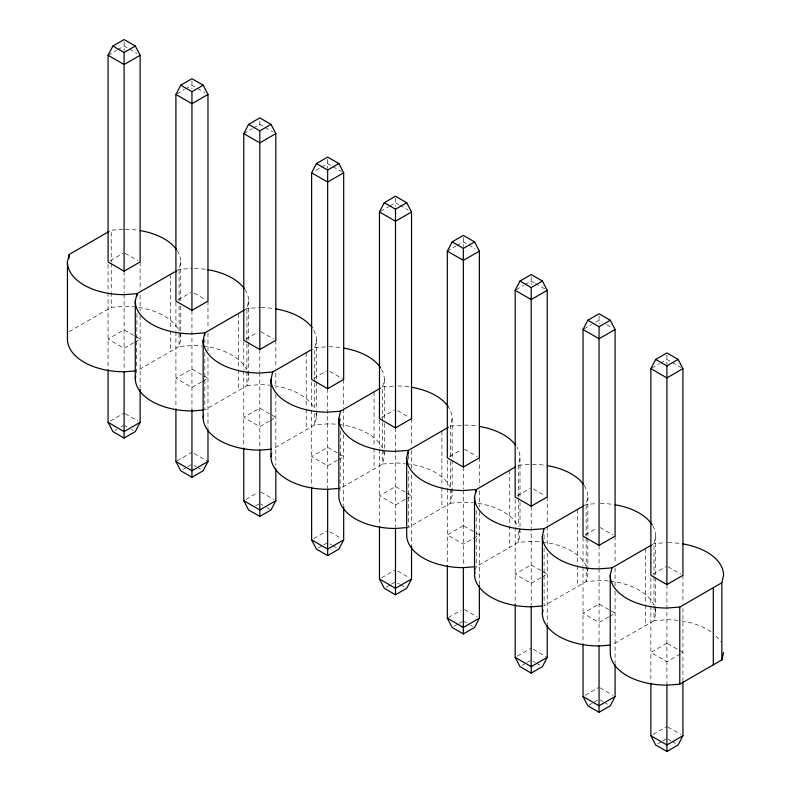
<?xml version="1.0" encoding="UTF-8"?>
<svg xmlns="http://www.w3.org/2000/svg" width="791" height="791" viewBox="0 0 791 791"><rect width="100%" height="100%" fill="white"/><g stroke="black" fill="none" stroke-linecap="round" stroke-linejoin="round"><path stroke-width="0.59" stroke-dasharray="3.96 2.97" d="M136.497 372.917L136.981 312.04M177.135 250.421A56.665 32.718 0 0 1 180.763 261.94L179.073 269.375L179.073 301.203M180.763 332.932L180.763 339.052L179.073 346.488L136.981 370.791M244.992 289.595A56.665 32.718 0 0 1 248.621 301.114L246.921 308.549L246.921 342.819M248.621 342.73L248.621 378.227L246.921 385.662L204.829 409.965L204.829 352.44M314.769 381.994L314.769 347.724L316.469 340.288A56.665 32.718 0 0 0 313.463 329.778M316.469 411.28L316.469 417.401L314.769 424.836L272.677 449.14M340.041 490.44L340.525 429.562M382.617 421.168L382.617 386.898L384.317 379.462A56.665 32.718 0 0 0 381.311 368.952M384.317 423.521L384.317 456.575L382.617 464.01L340.525 488.314M450.475 456.674L450.475 426.072L452.165 418.637A56.665 32.718 0 0 0 449.159 408.126M452.165 460.253L452.165 495.749L450.475 503.185L408.383 527.478L408.383 471.179M475.5 569.846L476.231 566.653L476.231 507.901M518.323 497.064L518.323 465.246L520.013 457.811A56.665 32.718 0 0 0 517.017 447.301M520.013 528.803L520.013 534.924L518.323 542.359L476.231 566.653M584.233 485.456A56.665 32.718 0 0 1 587.861 496.975L586.171 504.411L586.171 536.239M587.861 538.592L587.861 574.088L586.171 581.523L544.079 605.827L544.079 548.301M652.713 525.649A56.665 32.718 0 0 1 655.719 536.15L654.019 543.585L654.019 575.413M655.719 607.142L655.719 613.262L654.019 620.698L611.927 645.001M108.07 55.281L116.623 50.347M117.691 49.724L124.098 46.026L128.379 48.498M176.996 93.832L184.471 89.521M185.539 88.899L191.946 85.201L204.77 92.606M243.776 133.63L252.319 128.696M253.387 128.073L259.804 124.375L264.075 126.837M110.206 260.714L123.03 253.308M315.896 170.332L320.167 167.86M321.235 167.247L327.652 163.549L331.923 166.011M69.133 331.617L111.224 307.323L124.098 306.344A56.665 32.718 0 0 1 133.956 306.839M176.966 270.591L179.073 269.375L191.946 268.396M178.064 299.878L190.878 292.482M133.719 342.76L124.098 348.307L108.07 339.052L124.098 329.798L133.719 335.354M134.786 342.137L140.126 339.052L134.786 335.967M380.54 211.355L389.093 206.421M390.161 205.798L395.5 202.714L398.704 204.572M244.815 309.765L246.921 308.549L259.804 307.57M245.912 339.052L257.668 332.269M110.206 421.109L124.098 413.08M114.922 430.413L116.959 429.236M121.043 426.883L124.098 425.113M201.567 381.934L191.946 387.481L175.918 378.227L191.946 368.972L201.567 374.529M202.634 381.311L207.974 378.227L202.634 375.142M447.32 251.143L455.873 246.209M456.941 245.596L463.348 241.888L467.619 244.36M313.76 378.227L326.584 370.821M176.996 460.896L191.946 452.254M182.77 469.587L186.854 467.234M187.872 466.641L191.946 464.287M269.415 421.099L259.804 426.656L243.776 417.401L259.804 408.146L269.415 413.703M270.482 420.486L275.832 417.401L270.482 414.316M516.236 289.704L523.721 285.383M524.789 284.77L531.196 281.062L534.409 282.911M381.608 417.401L394.432 409.995M245.912 499.447L257.668 492.664M255.72 505.815L259.804 503.462M337.263 460.273L327.652 465.83L311.624 456.575L327.652 447.32L337.263 452.877M338.33 459.66L343.68 456.575L338.33 453.49M584.094 328.868L591.569 324.557M595.841 322.085L599.054 320.236L602.258 322.085M449.456 456.575L461.212 449.782M313.76 538.622L327.652 530.603M318.466 547.936L322.55 545.572M323.568 544.989L327.652 542.636M405.121 499.447L395.5 505.004L379.472 495.749L395.5 486.495L405.121 492.042M406.188 498.834L411.528 495.749L406.188 492.664M651.942 368.042L659.417 363.731M660.485 363.109L666.902 359.411L671.173 361.873M517.304 495.749L530.128 488.344M381.608 577.796L395.5 569.777M386.324 587.1L390.398 584.747M391.416 584.163L395.5 581.8M584.065 505.627L586.171 504.411L596.711 503.61M585.162 534.914L596.908 528.131M448.388 617.583L461.212 610.177M454.172 626.274L458.246 623.921M459.274 623.328L463.348 620.975M540.817 577.796L531.196 583.343L515.168 574.088L531.196 564.843L540.817 570.39M541.884 577.173L547.224 574.088L541.884 571.003M652.11 544.683L654.019 543.585L665.725 542.695M653.01 574.088L665.834 566.692M517.304 656.144L531.196 648.116M522.02 665.449L526.104 663.095M527.122 662.502L531.196 660.149M608.665 616.97L599.054 622.517L583.026 613.262L599.054 604.008L608.665 609.564M609.732 616.347L615.082 613.262L609.732 610.177M585.162 695.309L599.054 687.29M588.85 705.206L592.934 702.853M593.952 702.27L599.054 699.323M653.01 734.483L666.902 726.464M657.717 743.797L661.8 741.444M662.818 740.851L666.902 738.497M122.931 229.321L111.224 230.211L111.224 262.029M314.769 347.724L327.652 346.745M382.617 386.898L395.5 385.919M450.475 426.072L462.181 425.182M518.323 465.246L530.029 464.357M129.447 49.111L136.922 53.432M265.143 127.46L272.618 131.771M332.991 166.634L341.544 171.568M399.771 205.185L408.324 210.119M468.697 244.973L475.104 248.681M535.477 283.534L545.088 289.081M606.529 324.557L611.868 327.642M672.241 362.496L680.794 367.429M125.166 253.308L137.99 260.714M194.092 293.095L205.838 299.878M260.872 331.656L273.696 339.052M329.788 371.444L342.612 378.84M397.636 410.618L409.392 417.401M464.416 449.169L477.24 456.575M533.332 488.957L545.088 495.749M600.122 527.518L612.936 534.914M667.97 566.692L680.794 574.088M125.166 413.703L137.99 421.109M194.092 453.49L206.906 460.896M260.872 492.042L273.696 499.447M329.788 531.839L341.544 538.622M397.636 571.013L409.392 577.796M464.416 609.564L477.24 616.97M533.332 649.352L546.156 656.757M600.122 687.913L612.936 695.309M667.97 727.087L680.794 734.483M125.116 425.706L127.163 426.883M131.237 429.236L133.284 430.413M193.993 465.464L196.03 466.641M197.048 467.234L201.132 469.587M260.822 504.045L262.859 505.222M266.943 507.585L269.998 509.345M329.689 543.812L331.726 544.989M332.754 545.572L336.828 547.936M397.537 582.987L399.584 584.163M400.602 584.747L404.676 587.1M464.366 621.568L466.413 622.744M470.487 625.098L472.534 626.274M533.243 661.325L535.28 662.502M536.298 663.095L540.382 665.449M600.072 699.906L603.128 701.676M604.146 702.27L609.248 705.206M667.92 739.081L670.976 740.851M671.994 741.444L676.078 743.797M682.93 575.324L682.93 603.474M682.93 608.378L682.93 680.606M666.902 355.09L666.902 364.325M666.902 584.579L666.902 683.74M655.719 536.15L655.719 576.54M655.719 577.766L655.719 605.916M654.019 576.639L654.019 604.789M654.019 606.015L654.019 620.698L666.902 619.719A56.665 32.718 0 0 1 677.966 620.352M650.874 577.776L650.874 604.7M650.874 605.926L650.874 681.832M645.446 548.539L645.446 603.612M645.446 604.838L645.446 625.651M615.082 536.15L615.082 563.083M615.082 567.978L615.082 586.339M615.082 591.233L615.082 663.481M599.054 315.916L599.054 323.924M599.054 545.404L599.054 567.434M599.054 568.511L599.054 644.566M587.861 496.975L587.861 537.376M586.171 537.465L586.171 581.523L599.054 580.545A56.665 32.718 0 0 1 608.902 581.049M583.026 537.376L583.026 565.525M583.026 566.752L583.026 642.658M577.598 509.364L577.598 564.448M577.598 565.664L577.598 586.477M547.224 496.975L547.224 525.135M547.224 526.351L547.224 547.164M547.224 553.285L547.224 624.307M544.079 534.835L544.079 539.729M531.196 276.741L531.196 284.75M531.196 506.23L531.196 605.392M520.013 457.811L520.013 496.975M520.013 501.87L520.013 527.577M518.323 498.29L518.323 526.44M518.323 531.334L518.323 542.359L531.196 541.38A56.665 32.718 0 0 1 541.054 541.875M515.168 499.428L515.168 604.71M509.75 470.19L509.75 547.303M479.376 457.811L479.376 485.961M479.376 490.855L479.376 506.764M479.376 511.658L479.376 583.906M463.348 237.577L463.348 246.812M463.348 467.056L463.348 489.095M463.348 490.173L463.348 566.218M452.165 418.637L452.165 459.027M450.475 461.568L450.475 503.185L463.348 502.206A56.665 32.718 0 0 1 473.206 502.7M447.32 460.253L447.32 487.187M447.32 488.403L447.32 564.309M441.902 431.016L441.902 486.099M441.902 487.325L441.902 508.129M411.528 418.637L411.528 445.56M411.528 450.455L411.528 468.816M411.528 474.936L411.528 544.732M408.383 455.27L408.383 461.39M395.5 198.403L395.5 206.411M395.5 427.891L395.5 527.043M384.317 379.462L384.317 418.627M382.617 422.394L382.617 464.01L395.5 463.032A56.665 32.718 0 0 1 405.348 463.526M379.472 419.853L379.472 448.013M379.472 449.239L379.472 525.145M374.054 391.842L374.054 446.925M374.054 448.151L374.054 468.954M343.68 379.462L343.68 407.612M343.68 408.838L343.68 428.425M343.68 434.546L343.68 505.568M340.525 418.538L340.525 420.99M327.652 159.228L327.652 168.463M327.652 388.717L327.652 487.869M316.469 340.288L316.469 380.679M316.469 381.905L316.469 410.054M314.769 383.22L314.769 408.927M314.769 413.822L314.769 424.836L327.652 423.857A56.665 32.718 0 0 1 337.5 424.352M311.624 381.905L311.624 408.838M311.624 410.064L311.624 485.971M306.196 352.677L306.196 407.751M306.196 408.977L306.196 429.79M275.832 340.288L275.832 368.438M275.832 373.332L275.832 388.025M275.832 394.145L275.832 465.167M259.804 121.132L259.804 128.063M259.804 349.543L259.804 371.572M259.804 372.65L259.804 448.705M248.621 301.114L248.621 341.504M246.921 344.045L246.921 385.662L259.804 384.683A56.665 32.718 0 0 1 269.652 385.187M243.776 341.514L243.776 369.664M243.776 370.89L243.776 446.796M238.348 313.503L238.348 368.576M238.348 369.802L238.348 390.616M207.974 301.114L207.974 328.047M207.974 332.942L207.974 351.303M207.974 357.423L207.974 428.445M204.829 338.973L204.829 343.867M191.946 80.88L191.946 88.889M191.946 310.369L191.946 408.304M180.763 261.94L180.763 301.114M180.763 306.008L180.763 331.716M179.073 306.097L179.073 346.488L191.946 345.509A56.665 32.718 0 0 1 201.804 346.013M175.918 302.34L175.918 330.49M175.918 331.716L175.918 407.622M170.5 274.329L170.5 329.412M170.5 330.628L170.5 351.441M140.126 261.94L140.126 290.099M140.126 294.994L140.126 310.903M140.126 315.797L140.126 388.045M124.098 41.705L124.098 50.95M124.098 271.194L124.098 293.224M124.098 294.301L124.098 370.356M111.224 263.255L111.224 291.404M111.224 292.63L111.224 307.323M108.07 264.392L108.07 291.315M108.07 292.541L108.07 368.448M138.771 307.452A56.665 32.718 0 0 1 178.835 330.589M179.676 332.665A56.665 32.718 0 0 1 180.763 339.052M125.324 229.232A56.665 32.718 0 0 1 138.771 230.339M681.565 620.836A56.665 32.718 0 0 1 711.851 632.523M715.974 636.083A56.665 32.718 0 0 1 720.561 641.926M668.128 542.616A56.665 32.718 0 0 1 681.565 543.724M203.02 346.142A56.665 32.718 0 0 1 246.683 369.763M247.524 371.839A56.665 32.718 0 0 1 248.621 378.227M194.408 268.426A56.665 32.718 0 0 1 206.619 269.513M610.118 581.177A56.665 32.718 0 0 1 653.781 604.799M655.235 608.991A56.665 32.718 0 0 1 655.719 613.262M600.27 503.442A56.665 32.718 0 0 1 613.717 504.549M274.467 385.8A56.665 32.718 0 0 1 314.531 408.937M315.985 413.129A56.665 32.718 0 0 1 316.469 417.401M261.03 307.58A56.665 32.718 0 0 1 274.467 308.688M542.27 542.003A56.665 32.718 0 0 1 585.933 565.624M586.774 567.701A56.665 32.718 0 0 1 587.861 574.088M532.422 464.268A56.665 32.718 0 0 1 545.869 465.375M338.716 424.49A56.665 32.718 0 0 1 382.389 448.101M383.22 450.178A56.665 32.718 0 0 1 384.317 456.575M328.878 346.755A56.665 32.718 0 0 1 342.315 347.862M478.011 503.323A56.665 32.718 0 0 1 518.085 526.45M518.926 528.526A56.665 32.718 0 0 1 520.013 534.924M464.574 425.103A56.665 32.718 0 0 1 478.011 426.201M406.574 463.664A56.665 32.718 0 0 1 450.237 487.276M451.078 489.352A56.665 32.718 0 0 1 452.165 495.749M397.952 385.949A56.665 32.718 0 0 1 410.163 387.036M463.348 525.669L447.32 534.924L463.348 544.168L479.376 534.924L463.348 525.669M666.902 643.182L650.874 652.437L666.902 661.691L682.93 652.437L666.902 643.182"/><path stroke-width="1.19" d="M135.805 370.88L124.098 371.77A56.665 32.718 0 0 1 67.433 339.052L67.433 261.94L69.133 254.504L109.118 231.417M203.663 410.054L191.946 410.944A56.665 32.718 0 0 1 135.281 378.227L135.281 301.114L136.981 293.679L176.215 271.026M135.281 378.227L135.765 376.101M271.511 449.229L259.804 450.119A56.665 32.718 0 0 1 203.139 417.401L203.139 340.288L204.829 332.853L244.063 310.201M203.139 417.401L203.623 415.275M339.359 488.403L327.652 489.293A56.665 32.718 0 0 1 270.987 456.575L270.987 379.462L272.677 372.027L311.911 349.375M270.987 456.575L271.709 453.391M407.207 527.567L395.5 528.467A56.665 32.718 0 0 1 338.835 495.749L338.835 418.637L340.525 411.201L380.52 388.114M475.055 566.742L463.348 567.631A56.665 32.718 0 0 1 406.683 534.924L406.683 457.811L408.383 450.366L448.566 427.17M542.913 605.916L531.196 606.806A56.665 32.718 0 0 1 474.531 574.088L474.531 496.975L476.231 489.54L515.465 466.888M474.531 574.088L475.015 571.972M610.761 645.09L599.054 645.98A56.665 32.718 0 0 1 542.379 613.262L542.379 536.15L544.079 528.714L583.313 506.062M542.379 613.262L543.11 610.079M723.567 652.437L721.867 659.872L679.776 684.175L666.902 685.154A56.665 32.718 0 0 1 610.237 652.437L610.237 575.324L611.927 567.889L651.161 545.236M721.867 659.872L721.867 582.759L723.567 575.324A56.665 32.718 0 0 0 682.742 543.911M108.07 55.281L112.886 46.026L124.098 39.55L135.32 46.026L140.126 55.281L140.126 261.94L124.098 271.194L108.07 261.94L108.07 55.281L124.098 64.536L140.126 55.281M175.918 94.455L180.734 85.201L191.946 78.724L203.168 85.201L207.974 94.455L207.974 301.114L191.946 310.369L175.918 301.114L175.918 94.455L191.946 103.71L207.974 94.455M243.776 133.63L248.582 124.375L259.804 117.899L271.016 124.375L275.832 133.63L275.832 340.288L259.804 349.543L243.776 340.288L243.776 133.63L259.804 142.884L275.832 133.63M140.126 389.271L140.126 422.335L135.32 431.589L124.098 438.066L112.886 431.589L108.07 422.335L108.07 369.674M311.624 172.804L316.43 163.549L327.652 157.073L338.874 163.549L343.68 172.804L343.68 379.462L327.652 388.717L311.624 379.462L311.624 172.804L327.652 182.049L343.68 172.804M207.974 429.671L207.974 461.509L203.168 470.764L191.946 477.24L180.734 470.764L175.918 461.509L175.918 408.848M379.472 211.968L384.278 202.714L395.5 196.237L406.722 202.714L411.528 211.968L411.528 418.637L395.5 427.891L379.472 418.637L379.472 211.968L395.5 221.223L411.528 211.968M275.832 468.836L275.832 500.683L271.016 509.938L259.804 516.414L248.582 509.938L243.776 500.683L243.776 448.022M447.32 251.143L452.126 241.888L463.348 235.411L474.57 241.888L479.376 251.143L479.376 457.811L463.348 467.056L447.32 457.811L447.32 251.143L463.348 260.397L479.376 251.143M343.68 506.784L343.68 539.857L338.874 549.112L327.652 555.589L316.43 549.112L311.624 539.857L311.624 487.197M515.168 290.317L519.984 281.062L531.196 274.586L542.418 281.062L547.224 290.317L547.224 496.975L531.196 506.23L515.168 496.975L515.168 290.317L531.196 299.571L547.224 290.317M411.528 545.958L411.528 579.032L406.722 588.286L395.5 594.763L384.278 588.286L379.472 579.032L379.472 526.361M583.026 329.491L587.832 320.236L599.054 313.76L610.266 320.236L615.082 329.491L615.082 536.15L599.054 545.404L583.026 536.15L583.026 329.491L599.054 338.746L615.082 329.491M479.376 585.132L479.376 618.196L474.57 627.451L463.348 633.927L452.126 627.451L447.32 618.196L447.32 565.535M650.874 368.665L655.68 359.411L666.902 352.934L678.114 359.411L682.93 368.665L682.93 575.324L666.902 584.579L650.874 575.324L650.874 368.665L666.902 377.92L682.93 368.665M547.224 625.533L547.224 657.37L542.418 666.625L531.196 673.101L519.984 666.625L515.168 657.37L515.168 604.71M615.082 664.707L615.082 696.545L610.266 705.799L599.054 712.276L587.832 705.799L583.026 696.545L583.026 643.884M682.93 681.832L682.93 735.719L678.114 744.974L666.902 751.45L655.68 744.974L650.874 735.719L650.874 683.058M112.886 46.026L124.098 52.503L135.32 46.026M180.734 85.201L191.946 91.677L203.168 85.201M248.582 124.375L259.804 130.851L271.016 124.375M316.43 163.549L327.652 170.025L338.874 163.549M384.278 202.714L395.5 209.2L406.722 202.714M140.126 422.335L124.098 431.589L108.07 422.335M452.126 241.888L463.348 248.364L474.57 241.888M207.974 461.509L191.946 470.764L175.918 461.509M519.984 281.062L531.196 287.538L542.418 281.062M275.832 500.683L259.804 509.938L243.776 500.683M587.832 320.236L599.054 326.713L610.266 320.236M343.68 539.857L327.652 549.112L311.624 539.857M655.68 359.411L666.902 365.887L678.114 359.411M411.528 579.032L395.5 588.286L379.472 579.032M479.376 618.196L463.348 627.451L447.32 618.196M547.224 657.37L531.196 666.625L515.168 657.37M610.237 575.324A56.665 32.718 0 0 0 666.902 608.042L679.776 607.063L721.867 582.759M615.082 696.545L599.054 705.799L583.026 696.545M682.93 735.719L666.902 744.974L650.874 735.719M272.677 372.027L259.804 373.006A56.665 32.718 0 0 1 203.139 340.288M340.525 411.201L327.652 412.18A56.665 32.718 0 0 1 270.987 379.462M544.079 528.714L531.196 529.693A56.665 32.718 0 0 1 474.531 496.975M611.927 567.889L599.054 568.867A56.665 32.718 0 0 1 542.379 536.15M713.294 587.713L713.294 664.826M679.776 607.063L679.776 684.175M666.902 365.887L666.902 584.579M666.902 684.957L666.902 751.45M599.054 326.713L599.054 545.404M599.054 645.792L599.054 712.276M531.196 287.538L531.196 506.23M531.196 606.618L531.196 673.101M476.231 491.992L476.231 489.54L463.348 490.519A56.665 32.718 0 0 1 406.683 457.811M463.348 248.364L463.348 467.056M463.348 567.444L463.348 633.927M408.383 454.044L408.383 450.366L395.5 451.345A56.665 32.718 0 0 1 338.835 418.637M395.5 209.2L395.5 427.891M395.5 528.269L395.5 594.763M327.652 170.025L327.652 388.717M327.652 489.095L327.652 555.589M259.804 130.851L259.804 349.543M259.804 449.921L259.804 516.414M204.829 335.305L204.829 332.853L191.946 333.832A56.665 32.718 0 0 1 135.281 301.114M191.946 91.677L191.946 310.369M191.946 409.53L191.946 477.24M136.981 296.131L136.981 293.679L124.098 294.657A56.665 32.718 0 0 1 67.433 261.94M124.098 52.503L124.098 271.194M124.098 371.582L124.098 438.066M69.133 254.504L69.133 258.182M139.948 230.537A56.665 32.718 0 0 1 176.452 249.422M207.796 269.701A56.665 32.718 0 0 1 244.3 288.596M614.894 504.737A56.665 32.718 0 0 1 652.091 524.631M275.644 308.876A56.665 32.718 0 0 1 312.148 327.771M547.046 465.573A56.665 32.718 0 0 1 583.55 484.458M343.492 348.05A56.665 32.718 0 0 1 380.689 367.944M479.198 426.398A56.665 32.718 0 0 1 515.702 445.284M411.35 387.224A56.665 32.718 0 0 1 448.537 407.118"/></g></svg>
